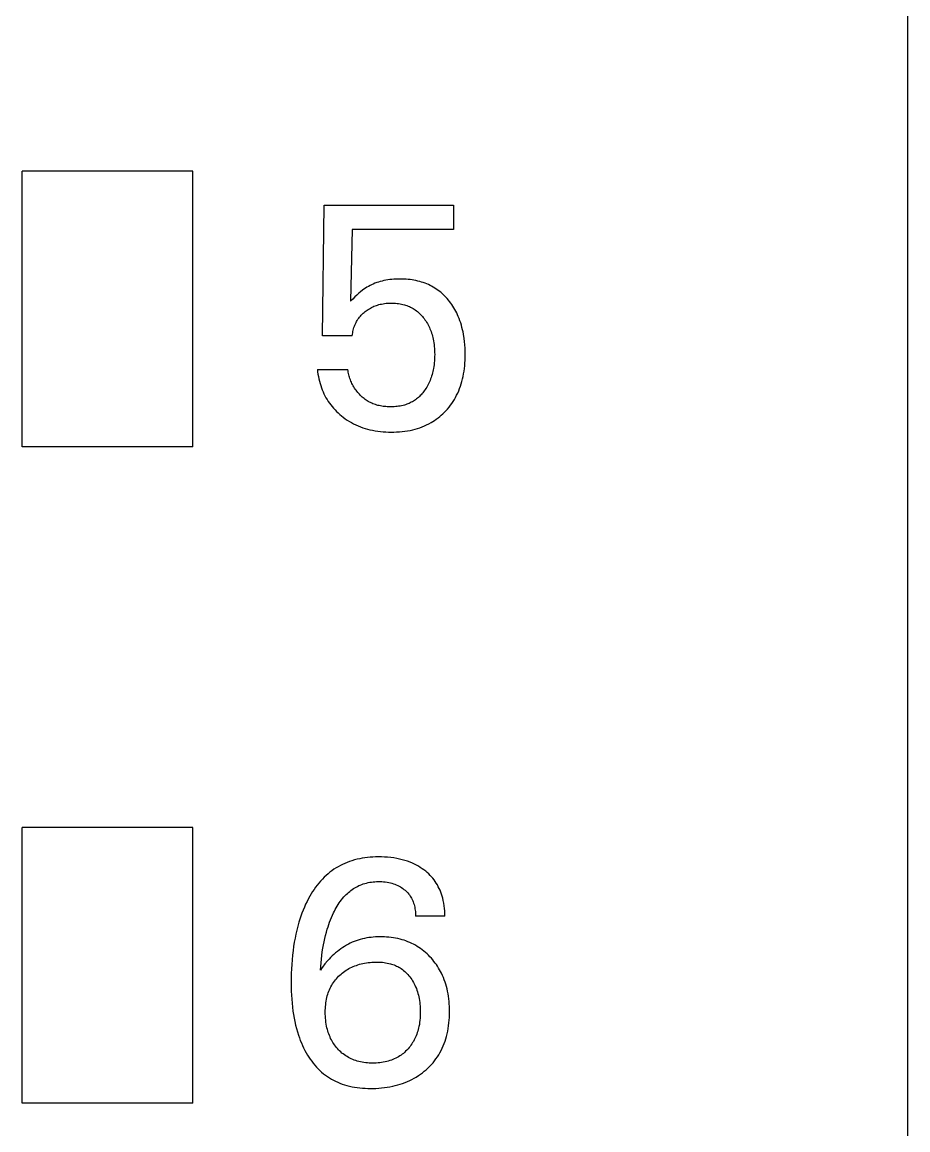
# Model space of a CAD drawing. Extents: x 10 to 656, y -396 to 292.
# Drawn here: x 287.484 to 288.851, y 103.137 to 104.846 of the extents above; entities that cross this region are included whole.
import ezdxf

# ---------------------------------------------------------------- set-up
doc = ezdxf.new("R2010")
doc.units = 0
doc.header["$LTSCALE"] = 5
doc.header["$MEASUREMENT"] = 0
doc.layers.get('0').update_dxf_attribs({"linetype": 'CONTINUOUS'})

msp = doc.modelspace()

# ---------------------------------------------------------------- linework, layer by layer
at = {"color": 7, "linetype": 'Continuous'}
for p, q in [((288.8508, 91.5889), (288.8508, 118.1086)), ((288.8508, 101.4882), (288.8508, 118.1086)), ((288.8508, 91.5889), (288.8508, 118.1086)), ((288.8508, 101.4882), (288.8508, 118.1086)), ((287.4843, 104.1908), (287.4843, 104.6159)), ((287.7475, 104.6159), (287.4843, 104.6159)), ((287.7475, 104.1908), (287.7475, 104.6159)), ((287.9476, 104.3621), (287.9505, 104.5634)), ((287.9505, 104.5634), (288.1498, 104.5634)), ((288.1498, 104.5634), (288.1498, 104.5258)), ((287.9937, 104.5258), (287.991, 104.4151)), ((288.1498, 104.5258), (287.9937, 104.5258)), ((288.0516, 104.4485), (288.0484, 104.4481)), ((288.0547, 104.4489), (288.0516, 104.4485)), ((288.0579, 104.4491), (288.0547, 104.4489)), ((288.061, 104.4493), (288.0579, 104.4491)), ((288.0642, 104.4494), (288.061, 104.4493)), ((288.0674, 104.4495), (288.0642, 104.4494)), ((288.0705, 104.4494), (288.0674, 104.4495)), ((288.0735, 104.4493), (288.0705, 104.4494)), ((288.0766, 104.4492), (288.0735, 104.4493)), ((288.0797, 104.4489), (288.0766, 104.4492)), ((288.0828, 104.4486), (288.0797, 104.4489)), ((288.0858, 104.4482), (288.0828, 104.4486)), ((288.0093, 104.4321), (288.0065, 104.4299)), ((288.0115, 104.4338), (288.0093, 104.4321)), ((288.0138, 104.4353), (288.0115, 104.4338)), ((288.0162, 104.4368), (288.0138, 104.4353)), ((288.0185, 104.4381), (288.0162, 104.4368)), ((288.021, 104.4394), (288.0185, 104.4381)), ((288.0234, 104.4406), (288.021, 104.4394)), ((288.026, 104.4418), (288.0234, 104.4406)), ((288.0286, 104.4429), (288.026, 104.4418)), ((288.0313, 104.4439), (288.0286, 104.4429)), ((288.0341, 104.4448), (288.0313, 104.4439)), ((288.0369, 104.4456), (288.0341, 104.4448)), ((288.0397, 104.4463), (288.0369, 104.4456)), ((288.0425, 104.447), (288.0397, 104.4463)), ((288.0453, 104.4475), (288.0425, 104.447)), ((288.0484, 104.4481), (288.0453, 104.4475)), ((288.0888, 104.4477), (288.0858, 104.4482)), ((288.0919, 104.4471), (288.0888, 104.4477)), ((288.0949, 104.4464), (288.0919, 104.4471)), ((288.0979, 104.4456), (288.0949, 104.4464)), ((288.1005, 104.4448), (288.0979, 104.4456)), ((288.1032, 104.444), (288.1005, 104.4448)), ((288.1059, 104.443), (288.1032, 104.444)), ((288.1085, 104.442), (288.1059, 104.443)), ((288.111, 104.4409), (288.1085, 104.442)), ((288.1136, 104.4397), (288.111, 104.4409)), ((288.1161, 104.4384), (288.1136, 104.4397)), ((288.1185, 104.437), (288.1161, 104.4384)), ((288.1209, 104.4356), (288.1185, 104.437)), ((288.1233, 104.4341), (288.1209, 104.4356)), ((288.1256, 104.4325), (288.1233, 104.4341)), ((288.1279, 104.4308), (288.1256, 104.4325)), ((287.9943, 104.4185), (287.991, 104.4151)), ((287.9976, 104.4218), (287.9943, 104.4185)), ((288.0006, 104.4247), (287.9976, 104.4218)), ((288.0037, 104.4275), (288.0006, 104.4247)), ((288.0065, 104.4299), (288.0037, 104.4275)), ((288.1301, 104.429), (288.1279, 104.4308)), ((288.1322, 104.4272), (288.1301, 104.429)), ((288.1343, 104.4253), (288.1322, 104.4272)), ((288.1363, 104.4233), (288.1343, 104.4253)), ((288.1382, 104.4213), (288.1363, 104.4233)), ((288.1401, 104.4192), (288.1382, 104.4213)), ((288.142, 104.417), (288.1401, 104.4192)), ((288.1437, 104.4148), (288.142, 104.417)), ((288.1455, 104.4124), (288.1437, 104.4148)), ((288.0104, 104.3966), (288.0119, 104.3979)), ((288.0119, 104.3979), (288.0135, 104.3992)), ((288.0135, 104.3992), (288.015, 104.4004)), ((288.015, 104.4004), (288.0166, 104.4016)), ((288.0166, 104.4016), (288.0183, 104.4027)), ((288.0183, 104.4027), (288.02, 104.4037)), ((288.02, 104.4037), (288.0217, 104.4047)), ((288.0217, 104.4047), (288.0234, 104.4057)), ((288.0234, 104.4057), (288.0252, 104.4065)), ((288.0252, 104.4065), (288.027, 104.4074)), ((288.027, 104.4074), (288.0289, 104.4081)), ((288.0289, 104.4081), (288.0308, 104.4088)), ((288.0308, 104.4088), (288.0327, 104.4094)), ((288.0327, 104.4094), (288.0347, 104.41)), ((288.0347, 104.41), (288.0366, 104.4105)), ((288.0366, 104.4105), (288.0386, 104.4109)), ((288.0386, 104.4109), (288.0411, 104.4114)), ((288.0411, 104.4114), (288.0436, 104.4118)), ((288.0436, 104.4118), (288.0461, 104.412)), ((288.0461, 104.412), (288.0486, 104.4122)), ((288.0486, 104.4122), (288.0512, 104.4124)), ((288.0512, 104.4124), (288.0537, 104.4124)), ((288.0537, 104.4124), (288.056, 104.4124)), ((288.056, 104.4124), (288.0583, 104.4123)), ((288.0583, 104.4123), (288.0605, 104.4121)), ((288.0605, 104.4121), (288.0628, 104.4119)), ((288.0628, 104.4119), (288.0651, 104.4116)), ((288.0651, 104.4116), (288.0673, 104.4113)), ((288.0673, 104.4113), (288.0696, 104.4108)), ((288.0696, 104.4108), (288.0718, 104.4103)), ((288.0718, 104.4103), (288.074, 104.4097)), ((288.074, 104.4097), (288.076, 104.4091)), ((288.076, 104.4091), (288.078, 104.4084)), ((288.078, 104.4084), (288.0799, 104.4077)), ((288.0799, 104.4077), (288.0818, 104.4069)), ((288.0818, 104.4069), (288.0837, 104.406)), ((288.0837, 104.406), (288.0856, 104.405)), ((288.0856, 104.405), (288.0874, 104.404)), ((288.0874, 104.404), (288.0892, 104.4029)), ((288.0892, 104.4029), (288.0909, 104.4018)), ((288.0909, 104.4018), (288.0926, 104.4005)), ((288.0926, 104.4005), (288.0943, 104.3992)), ((288.0943, 104.3992), (288.0959, 104.3978)), ((288.0959, 104.3978), (288.0974, 104.3964)), ((288.1472, 104.41), (288.1455, 104.4124)), ((288.1488, 104.4075), (288.1472, 104.41)), ((288.1504, 104.405), (288.1488, 104.4075)), ((288.1519, 104.4024), (288.1504, 104.405)), ((288.1533, 104.3998), (288.1519, 104.4024)), ((288.1547, 104.3971), (288.1533, 104.3998)), ((287.9977, 104.3785), (287.9985, 104.3804)), ((287.9985, 104.3804), (287.9994, 104.3822)), ((287.9994, 104.3822), (288.0003, 104.384)), ((288.0003, 104.384), (288.0013, 104.3857)), ((288.0013, 104.3857), (288.0024, 104.3874)), ((288.0024, 104.3874), (288.0036, 104.389)), ((288.0036, 104.389), (288.0048, 104.3906)), ((288.0048, 104.3906), (288.0061, 104.3922)), ((288.0061, 104.3922), (288.0075, 104.3937)), ((288.0075, 104.3937), (288.0089, 104.3952)), ((288.0089, 104.3952), (288.0104, 104.3966)), ((288.0974, 104.3964), (288.0989, 104.3949)), ((288.0989, 104.3949), (288.1004, 104.3934)), ((288.1004, 104.3934), (288.1018, 104.3918)), ((288.1018, 104.3918), (288.1031, 104.3902)), ((288.1031, 104.3902), (288.1044, 104.3885)), ((288.1044, 104.3885), (288.1058, 104.3867)), ((288.1058, 104.3867), (288.1071, 104.3848)), ((288.1071, 104.3848), (288.1083, 104.3829)), ((288.1083, 104.3829), (288.1095, 104.3809)), ((288.1095, 104.3809), (288.1106, 104.3789)), ((288.1559, 104.3944), (288.1547, 104.3971)), ((288.1571, 104.3917), (288.1559, 104.3944)), ((288.1585, 104.3884), (288.1571, 104.3917)), ((288.1597, 104.385), (288.1585, 104.3884)), ((288.1609, 104.3817), (288.1597, 104.385)), ((288.1619, 104.3782), (288.1609, 104.3817)), ((287.9937, 104.3621), (287.9939, 104.3643)), ((287.9939, 104.3643), (287.9943, 104.3664)), ((287.9943, 104.3664), (287.9946, 104.3685)), ((287.9946, 104.3685), (287.9951, 104.3705)), ((287.9951, 104.3705), (287.9957, 104.3726)), ((287.9957, 104.3726), (287.9963, 104.3747)), ((287.9963, 104.3747), (287.997, 104.3767)), ((287.997, 104.3767), (287.9977, 104.3785)), ((288.1106, 104.3789), (288.1116, 104.3769)), ((288.1116, 104.3769), (288.1126, 104.3749)), ((288.1126, 104.3749), (288.1135, 104.3728)), ((288.1135, 104.3728), (288.1144, 104.3706)), ((288.1144, 104.3706), (288.1153, 104.3683)), ((288.1153, 104.3683), (288.116, 104.366)), ((288.116, 104.366), (288.1168, 104.3637)), ((288.1168, 104.3637), (288.1174, 104.3614)), ((288.1629, 104.3748), (288.1619, 104.3782)), ((288.1637, 104.3713), (288.1629, 104.3748)), ((288.1645, 104.3678), (288.1637, 104.3713)), ((288.1652, 104.3643), (288.1645, 104.3678)), ((288.1662, 104.358), (288.1652, 104.3643)), ((287.9937, 104.3621), (287.9476, 104.3621)), ((288.1174, 104.3614), (288.118, 104.3591)), ((288.118, 104.3591), (288.1185, 104.3567)), ((288.1185, 104.3567), (288.119, 104.3543)), ((288.119, 104.3543), (288.1195, 104.3513)), ((288.1195, 104.3513), (288.1199, 104.3483)), ((288.1199, 104.3483), (288.1202, 104.3453)), ((288.1668, 104.353), (288.1662, 104.358)), ((288.1673, 104.3479), (288.1668, 104.353)), ((288.1676, 104.3428), (288.1673, 104.3479)), ((288.1202, 104.3453), (288.1205, 104.3423)), ((288.1205, 104.3423), (288.1206, 104.3392)), ((288.1206, 104.3392), (288.1207, 104.3362)), ((288.1207, 104.3299), (288.1206, 104.3267)), ((288.1207, 104.3362), (288.1208, 104.3331)), ((288.1208, 104.3331), (288.1207, 104.3299)), ((288.1678, 104.3377), (288.1676, 104.3428)), ((288.1679, 104.3326), (288.1678, 104.3377)), ((288.1678, 104.3284), (288.1679, 104.3326)), ((288.1195, 104.3145), (288.119, 104.3117)), ((288.1199, 104.3174), (288.1195, 104.3145)), ((288.1202, 104.3202), (288.1199, 104.3174)), ((288.1204, 104.3234), (288.1202, 104.3202)), ((288.1206, 104.3267), (288.1204, 104.3234)), ((288.1666, 104.3115), (288.1671, 104.3157)), ((288.1671, 104.3157), (288.1674, 104.3199)), ((288.1674, 104.3199), (288.1677, 104.3242)), ((288.1677, 104.3242), (288.1678, 104.3284)), ((287.9398, 104.3097), (287.9402, 104.3062)), ((287.9398, 104.3097), (287.9869, 104.3097)), ((287.9402, 104.3062), (287.9407, 104.3026)), ((287.9407, 104.3026), (287.9413, 104.2991)), ((287.9413, 104.2991), (287.9421, 104.2956)), ((287.9421, 104.2956), (287.9429, 104.2921)), ((287.9871, 104.3077), (287.9869, 104.3097)), ((287.9875, 104.3058), (287.9871, 104.3077)), ((287.9878, 104.3038), (287.9875, 104.3058)), ((287.9883, 104.3018), (287.9878, 104.3038)), ((287.9888, 104.2999), (287.9883, 104.3018)), ((287.9894, 104.2979), (287.9888, 104.2999)), ((287.99, 104.296), (287.9894, 104.2979)), ((287.9907, 104.2941), (287.99, 104.296)), ((288.1145, 104.2953), (288.1136, 104.293)), ((288.1154, 104.2976), (288.1145, 104.2953)), ((288.1161, 104.2999), (288.1154, 104.2976)), ((288.1168, 104.3022), (288.1161, 104.2999)), ((288.1174, 104.3046), (288.1168, 104.3022)), ((288.118, 104.3069), (288.1174, 104.3046)), ((288.1185, 104.3093), (288.118, 104.3069)), ((288.119, 104.3117), (288.1185, 104.3093)), ((288.1628, 104.2916), (288.1637, 104.2953)), ((288.1637, 104.2953), (288.1646, 104.299)), ((288.1646, 104.299), (288.1654, 104.3031)), ((288.1654, 104.3031), (288.1661, 104.3073)), ((288.1661, 104.3073), (288.1666, 104.3115)), ((287.9429, 104.2921), (287.9439, 104.2886)), ((287.9439, 104.2886), (287.9449, 104.2851)), ((287.9449, 104.2851), (287.9461, 104.2817)), ((287.9461, 104.2817), (287.9473, 104.2786)), ((287.9473, 104.2786), (287.9486, 104.2755)), ((287.9915, 104.2922), (287.9907, 104.2941)), ((287.9923, 104.2903), (287.9915, 104.2922)), ((287.9932, 104.2884), (287.9923, 104.2903)), ((287.9941, 104.2866), (287.9932, 104.2884)), ((287.9951, 104.2848), (287.9941, 104.2866)), ((287.9961, 104.283), (287.9951, 104.2848)), ((287.9972, 104.2813), (287.9961, 104.283)), ((287.9983, 104.2795), (287.9972, 104.2813)), ((287.9995, 104.2779), (287.9983, 104.2795)), ((288.0007, 104.2763), (287.9995, 104.2779)), ((288.106, 104.2789), (288.1047, 104.277)), ((288.1073, 104.2808), (288.106, 104.2789)), ((288.1085, 104.2828), (288.1073, 104.2808)), ((288.1096, 104.2848), (288.1085, 104.2828)), ((288.1107, 104.2868), (288.1096, 104.2848)), ((288.1118, 104.2888), (288.1107, 104.2868)), ((288.1127, 104.2909), (288.1118, 104.2888)), ((288.1136, 104.293), (288.1127, 104.2909)), ((288.1578, 104.2771), (288.1592, 104.2807)), ((288.1592, 104.2807), (288.1605, 104.2843)), ((288.1605, 104.2843), (288.1617, 104.2879)), ((288.1617, 104.2879), (288.1628, 104.2916)), ((287.9486, 104.2755), (287.95, 104.2724)), ((287.95, 104.2724), (287.9515, 104.2694)), ((287.9515, 104.2694), (287.9531, 104.2665)), ((287.9531, 104.2665), (287.9548, 104.2636)), ((287.9548, 104.2636), (287.9566, 104.2608)), ((287.9566, 104.2608), (287.9585, 104.258)), ((288.002, 104.2747), (288.0007, 104.2763)), ((288.0032, 104.2732), (288.002, 104.2747)), ((288.0046, 104.2717), (288.0032, 104.2732)), ((288.0059, 104.2703), (288.0046, 104.2717)), ((288.0074, 104.2689), (288.0059, 104.2703)), ((288.0088, 104.2675), (288.0074, 104.2689)), ((288.0103, 104.2662), (288.0088, 104.2675)), ((288.0118, 104.265), (288.0103, 104.2662)), ((288.0134, 104.2638), (288.0118, 104.265)), ((288.015, 104.2627), (288.0134, 104.2638)), ((288.0167, 104.2616), (288.015, 104.2627)), ((288.0183, 104.2606), (288.0167, 104.2616)), ((288.02, 104.2596), (288.0183, 104.2606)), ((288.088, 104.2612), (288.0863, 104.2603)), ((288.0895, 104.2623), (288.088, 104.2612)), ((288.0911, 104.2633), (288.0895, 104.2623)), ((288.0927, 104.2645), (288.0911, 104.2633)), ((288.0942, 104.2657), (288.0927, 104.2645)), ((288.0956, 104.267), (288.0942, 104.2657)), ((288.0971, 104.2683), (288.0956, 104.267)), ((288.0984, 104.2696), (288.0971, 104.2683)), ((288.0998, 104.271), (288.0984, 104.2696)), ((288.1011, 104.2725), (288.0998, 104.271)), ((288.1023, 104.274), (288.1011, 104.2725)), ((288.1035, 104.2755), (288.1023, 104.274)), ((288.1047, 104.277), (288.1035, 104.2755)), ((288.1472, 104.2577), (288.1492, 104.2607)), ((288.1492, 104.2607), (288.1511, 104.2638)), ((288.1511, 104.2638), (288.1529, 104.267)), ((288.1529, 104.267), (288.1546, 104.2702)), ((288.1546, 104.2702), (288.1563, 104.2736)), ((288.1563, 104.2736), (288.1578, 104.2771)), ((287.9585, 104.258), (287.9604, 104.2553)), ((287.9604, 104.2553), (287.9625, 104.2527)), ((287.9625, 104.2527), (287.9647, 104.2501)), ((287.9647, 104.2501), (287.967, 104.2476)), ((287.967, 104.2476), (287.9694, 104.2452)), ((287.9694, 104.2452), (287.9718, 104.2429)), ((288.0218, 104.2588), (288.02, 104.2596)), ((288.0236, 104.2579), (288.0218, 104.2588)), ((288.0255, 104.2571), (288.0236, 104.2579)), ((288.0274, 104.2564), (288.0255, 104.2571)), ((288.0293, 104.2558), (288.0274, 104.2564)), ((288.0313, 104.2552), (288.0293, 104.2558)), ((288.0333, 104.2546), (288.0313, 104.2552)), ((288.0353, 104.2542), (288.0333, 104.2546)), ((288.0373, 104.2538), (288.0353, 104.2542)), ((288.0393, 104.2534), (288.0373, 104.2538)), ((288.0414, 104.2531), (288.0393, 104.2534)), ((288.0434, 104.2529), (288.0414, 104.2531)), ((288.0455, 104.2527), (288.0434, 104.2529)), ((288.0475, 104.2525), (288.0455, 104.2527)), ((288.0496, 104.2524), (288.0475, 104.2525)), ((288.0516, 104.2524), (288.0496, 104.2524)), ((288.0537, 104.2524), (288.0516, 104.2524)), ((288.056, 104.2524), (288.0537, 104.2524)), ((288.0583, 104.2525), (288.056, 104.2524)), ((288.0606, 104.2527), (288.0583, 104.2525)), ((288.0629, 104.2529), (288.0606, 104.2527)), ((288.0652, 104.2532), (288.0629, 104.2529)), ((288.0674, 104.2536), (288.0652, 104.2532)), ((288.0697, 104.254), (288.0674, 104.2536)), ((288.0719, 104.2545), (288.0697, 104.254)), ((288.0741, 104.2551), (288.0719, 104.2545)), ((288.0759, 104.2557), (288.0741, 104.2551)), ((288.0777, 104.2563), (288.0759, 104.2557)), ((288.0795, 104.257), (288.0777, 104.2563)), ((288.0812, 104.2577), (288.0795, 104.257)), ((288.083, 104.2585), (288.0812, 104.2577)), ((288.0847, 104.2594), (288.083, 104.2585)), ((288.0863, 104.2603), (288.0847, 104.2594)), ((288.1335, 104.2416), (288.1358, 104.2439)), ((288.1358, 104.2439), (288.1381, 104.2463)), ((288.1381, 104.2463), (288.1405, 104.249)), ((288.1405, 104.249), (288.1429, 104.2518)), ((288.1429, 104.2518), (288.1451, 104.2547)), ((288.1451, 104.2547), (288.1472, 104.2577)), ((287.9718, 104.2429), (287.9743, 104.2407)), ((287.9743, 104.2407), (287.9769, 104.2385)), ((287.9769, 104.2385), (287.9798, 104.2362)), ((287.9798, 104.2362), (287.9829, 104.2339)), ((287.9829, 104.2339), (287.986, 104.2318)), ((287.986, 104.2318), (287.9892, 104.2298)), ((287.9892, 104.2298), (287.9924, 104.228)), ((287.9924, 104.228), (287.9957, 104.2262)), ((288.1117, 104.2262), (288.1151, 104.228)), ((288.1151, 104.228), (288.1179, 104.2297)), ((288.1179, 104.2297), (288.1206, 104.2314)), ((288.1206, 104.2314), (288.1233, 104.2333)), ((288.1233, 104.2333), (288.126, 104.2353)), ((288.126, 104.2353), (288.1285, 104.2373)), ((288.1285, 104.2373), (288.131, 104.2394)), ((288.131, 104.2394), (288.1335, 104.2416)), ((287.9957, 104.2262), (287.9991, 104.2245)), ((287.9991, 104.2245), (288.0026, 104.223)), ((288.0026, 104.223), (288.0062, 104.2215)), ((288.0062, 104.2215), (288.0098, 104.2202)), ((288.0098, 104.2202), (288.0135, 104.219)), ((288.0135, 104.219), (288.0172, 104.2179)), ((288.0172, 104.2179), (288.0209, 104.217)), ((288.0209, 104.217), (288.0247, 104.2162)), ((288.0247, 104.2162), (288.0288, 104.2154)), ((288.0288, 104.2154), (288.0329, 104.2148)), ((288.0329, 104.2148), (288.037, 104.2142)), ((288.037, 104.2142), (288.0412, 104.2139)), ((288.0412, 104.2139), (288.0454, 104.2136)), ((288.0454, 104.2136), (288.0495, 104.2134)), ((288.0495, 104.2134), (288.0537, 104.2134)), ((288.0537, 104.2134), (288.0579, 104.2134)), ((288.0579, 104.2134), (288.0621, 104.2136)), ((288.0621, 104.2136), (288.0663, 104.2138)), ((288.0663, 104.2138), (288.0704, 104.2142)), ((288.0704, 104.2142), (288.0746, 104.2147)), ((288.0746, 104.2147), (288.0787, 104.2154)), ((288.0787, 104.2154), (288.0828, 104.2161)), ((288.0828, 104.2161), (288.0869, 104.217)), ((288.0869, 104.217), (288.0906, 104.218)), ((288.0906, 104.218), (288.0942, 104.219)), ((288.0942, 104.219), (288.0978, 104.2202)), ((288.0978, 104.2202), (288.1014, 104.2215)), ((288.1014, 104.2215), (288.1049, 104.2229)), ((288.1049, 104.2229), (288.1084, 104.2245)), ((288.1084, 104.2245), (288.1117, 104.2262)), ((287.7475, 104.1908), (287.4843, 104.1908)), ((287.4843, 103.1786), (287.4843, 103.6037)), ((287.7475, 103.6037), (287.4843, 103.6037)), ((287.7475, 103.1786), (287.7475, 103.6037)), ((287.9719, 103.5431), (287.9686, 103.5412)), ((287.9753, 103.545), (287.9719, 103.5431)), ((287.9787, 103.5467), (287.9753, 103.545)), ((287.9822, 103.5483), (287.9787, 103.5467)), ((287.9857, 103.5498), (287.9822, 103.5483)), ((287.9892, 103.5511), (287.9857, 103.5498)), ((287.9931, 103.5524), (287.9892, 103.5511)), ((287.9971, 103.5536), (287.9931, 103.5524)), ((288.0011, 103.5546), (287.9971, 103.5536)), ((288.0051, 103.5555), (288.0011, 103.5546)), ((288.0091, 103.5562), (288.0051, 103.5555)), ((288.0132, 103.5568), (288.0091, 103.5562)), ((288.0173, 103.5573), (288.0132, 103.5568)), ((288.0214, 103.5577), (288.0173, 103.5573)), ((288.0255, 103.558), (288.0214, 103.5577)), ((288.0296, 103.5582), (288.0255, 103.558)), ((288.0337, 103.5582), (288.0296, 103.5582)), ((288.0385, 103.5582), (288.0337, 103.5582)), ((288.0433, 103.558), (288.0385, 103.5582)), ((288.0481, 103.5577), (288.0433, 103.558)), ((288.0529, 103.5572), (288.0481, 103.5577)), ((288.0576, 103.5566), (288.0529, 103.5572)), ((288.0623, 103.5558), (288.0576, 103.5566)), ((288.0665, 103.5549), (288.0623, 103.5558)), ((288.0706, 103.5539), (288.0665, 103.5549)), ((288.0747, 103.5528), (288.0706, 103.5539)), ((288.0788, 103.5515), (288.0747, 103.5528)), ((288.0828, 103.55), (288.0788, 103.5515)), ((288.0867, 103.5484), (288.0828, 103.55)), ((288.0898, 103.5469), (288.0867, 103.5484)), ((288.0928, 103.5454), (288.0898, 103.5469)), ((288.0958, 103.5438), (288.0928, 103.5454)), ((288.0986, 103.542), (288.0958, 103.5438)), ((287.9504, 103.5269), (287.9475, 103.524)), ((287.9534, 103.5297), (287.9504, 103.5269)), ((287.9563, 103.5322), (287.9534, 103.5297)), ((287.9592, 103.5346), (287.9563, 103.5322)), ((287.9623, 103.5369), (287.9592, 103.5346)), ((287.9654, 103.5391), (287.9623, 103.5369)), ((287.9686, 103.5412), (287.9654, 103.5391)), ((288.1015, 103.5401), (288.0986, 103.542)), ((288.1042, 103.5381), (288.1015, 103.5401)), ((288.1069, 103.536), (288.1042, 103.5381)), ((288.1092, 103.534), (288.1069, 103.536)), ((288.1115, 103.532), (288.1092, 103.534)), ((288.1137, 103.5298), (288.1115, 103.532)), ((288.1158, 103.5275), (288.1137, 103.5298)), ((288.1178, 103.5252), (288.1158, 103.5275)), ((287.937, 103.5115), (287.9347, 103.5081)), ((287.9395, 103.5147), (287.937, 103.5115)), ((287.9421, 103.5179), (287.9395, 103.5147)), ((287.9447, 103.521), (287.9421, 103.5179)), ((287.9475, 103.524), (287.9447, 103.521)), ((287.9935, 103.508), (287.9954, 103.5093)), ((287.9954, 103.5093), (287.9974, 103.5105)), ((287.9974, 103.5105), (287.9994, 103.5117)), ((287.9994, 103.5117), (288.0015, 103.5128)), ((288.0015, 103.5128), (288.0036, 103.5139)), ((288.0036, 103.5139), (288.0058, 103.5148)), ((288.0058, 103.5148), (288.0082, 103.5158)), ((288.0082, 103.5158), (288.0106, 103.5166)), ((288.0106, 103.5166), (288.0131, 103.5174)), ((288.0131, 103.5174), (288.0156, 103.518)), ((288.0156, 103.518), (288.0182, 103.5186)), ((288.0182, 103.5186), (288.0207, 103.5191)), ((288.0207, 103.5191), (288.0233, 103.5195)), ((288.0233, 103.5195), (288.0259, 103.5198)), ((288.0259, 103.5198), (288.0285, 103.52)), ((288.0285, 103.52), (288.0311, 103.5201)), ((288.0311, 103.5201), (288.0337, 103.5202)), ((288.0337, 103.5202), (288.0365, 103.5202)), ((288.0365, 103.5202), (288.0392, 103.5201)), ((288.0392, 103.5201), (288.0419, 103.5199)), ((288.0419, 103.5199), (288.0446, 103.5196)), ((288.0446, 103.5196), (288.0473, 103.5192)), ((288.0473, 103.5192), (288.05, 103.5187)), ((288.05, 103.5187), (288.0524, 103.5182)), ((288.0524, 103.5182), (288.0547, 103.5176)), ((288.0547, 103.5176), (288.0571, 103.5169)), ((288.0571, 103.5169), (288.0594, 103.5161)), ((288.0594, 103.5161), (288.0616, 103.5152)), ((288.0616, 103.5152), (288.0638, 103.5142)), ((288.0638, 103.5142), (288.0659, 103.5132)), ((288.0659, 103.5132), (288.0678, 103.5121)), ((288.0678, 103.5121), (288.0698, 103.5109)), ((288.0698, 103.5109), (288.0716, 103.5096)), ((288.0716, 103.5096), (288.0734, 103.5082)), ((288.1198, 103.5228), (288.1178, 103.5252)), ((288.1216, 103.5203), (288.1198, 103.5228)), ((288.1233, 103.5178), (288.1216, 103.5203)), ((288.1249, 103.5151), (288.1233, 103.5178)), ((288.1264, 103.5123), (288.1249, 103.5151)), ((288.1278, 103.5095), (288.1264, 103.5123)), ((288.1291, 103.5067), (288.1278, 103.5095)), ((287.9261, 103.4941), (287.9239, 103.4897)), ((287.9281, 103.4977), (287.9261, 103.4941)), ((287.9302, 103.5012), (287.9281, 103.4977)), ((287.9324, 103.5047), (287.9302, 103.5012)), ((287.9347, 103.5081), (287.9324, 103.5047)), ((287.9752, 103.4897), (287.977, 103.492)), ((287.977, 103.492), (287.9788, 103.4943)), ((287.9788, 103.4943), (287.9807, 103.4966)), ((287.9807, 103.4966), (287.9828, 103.4987)), ((287.9828, 103.4987), (287.9844, 103.5004)), ((287.9844, 103.5004), (287.9861, 103.502)), ((287.9861, 103.502), (287.9879, 103.5036)), ((287.9879, 103.5036), (287.9897, 103.5051)), ((287.9897, 103.5051), (287.9916, 103.5066)), ((287.9916, 103.5066), (287.9935, 103.508)), ((288.0734, 103.5082), (288.0752, 103.5068)), ((288.0752, 103.5068), (288.0766, 103.5054)), ((288.0766, 103.5054), (288.0781, 103.504)), ((288.0781, 103.504), (288.0794, 103.5026)), ((288.0794, 103.5026), (288.0807, 103.501)), ((288.0807, 103.501), (288.0819, 103.4995)), ((288.0819, 103.4995), (288.0831, 103.4979)), ((288.0831, 103.4979), (288.0841, 103.4962)), ((288.0841, 103.4962), (288.0851, 103.4944)), ((288.0851, 103.4944), (288.0861, 103.4926)), ((288.0861, 103.4926), (288.0869, 103.4907)), ((288.1302, 103.5037), (288.1291, 103.5067)), ((288.1313, 103.5008), (288.1302, 103.5037)), ((288.1323, 103.4978), (288.1313, 103.5008)), ((288.1331, 103.4947), (288.1323, 103.4978)), ((288.134, 103.4908), (288.1331, 103.4947)), ((287.9177, 103.4761), (287.916, 103.4715)), ((287.9197, 103.4807), (287.9177, 103.4761)), ((287.9217, 103.4852), (287.9197, 103.4807)), ((287.9239, 103.4897), (287.9217, 103.4852)), ((287.966, 103.4745), (287.9674, 103.4772)), ((287.9674, 103.4772), (287.9688, 103.4797)), ((287.9688, 103.4797), (287.9703, 103.4823)), ((287.9703, 103.4823), (287.9719, 103.4848)), ((287.9719, 103.4848), (287.9735, 103.4873)), ((287.9735, 103.4873), (287.9752, 103.4897)), ((288.0869, 103.4907), (288.0877, 103.4888)), ((288.0877, 103.4888), (288.0883, 103.4869)), ((288.0883, 103.4869), (288.089, 103.4849)), ((288.089, 103.4849), (288.0895, 103.4829)), ((288.0895, 103.4829), (288.09, 103.4807)), ((288.09, 103.4807), (288.0904, 103.4784)), ((288.0904, 103.4784), (288.0907, 103.4761)), ((288.0907, 103.4761), (288.091, 103.4738)), ((288.1348, 103.4869), (288.134, 103.4908)), ((288.1354, 103.4829), (288.1348, 103.4869)), ((288.1359, 103.4789), (288.1354, 103.4829)), ((288.1362, 103.4749), (288.1359, 103.4789)), ((288.1364, 103.471), (288.1362, 103.4749)), ((287.9127, 103.4621), (287.9112, 103.4574)), ((287.9143, 103.4668), (287.9127, 103.4621)), ((287.916, 103.4715), (287.9143, 103.4668)), ((287.9574, 103.4542), (287.9587, 103.4578)), ((287.9587, 103.4578), (287.9601, 103.4614)), ((287.9601, 103.4614), (287.9615, 103.4649)), ((287.9615, 103.4649), (287.9631, 103.4684)), ((287.9631, 103.4684), (287.9647, 103.4719)), ((287.9647, 103.4719), (287.966, 103.4745)), ((288.091, 103.4738), (288.0912, 103.4716)), ((288.0912, 103.4716), (288.0913, 103.4693)), ((288.0913, 103.4693), (288.0913, 103.467)), ((288.1364, 103.467), (288.0913, 103.467)), ((288.1364, 103.467), (288.1364, 103.471)), ((287.908, 103.4452), (287.9065, 103.439)), ((287.9095, 103.4513), (287.908, 103.4452)), ((287.9112, 103.4574), (287.9095, 103.4513)), ((287.9524, 103.4372), (287.9537, 103.4421)), ((287.9537, 103.4421), (287.9551, 103.4469)), ((287.9551, 103.4469), (287.9562, 103.4506)), ((287.9562, 103.4506), (287.9574, 103.4542)), ((287.9042, 103.4265), (287.9032, 103.4203)), ((287.9053, 103.4328), (287.9042, 103.4265)), ((287.9065, 103.439), (287.9053, 103.4328)), ((287.9492, 103.4224), (287.9502, 103.4274)), ((287.9502, 103.4274), (287.9512, 103.4323)), ((287.9512, 103.4323), (287.9524, 103.4372)), ((287.9877, 103.4236), (287.9848, 103.422)), ((287.9906, 103.4251), (287.9877, 103.4236)), ((287.9936, 103.4265), (287.9906, 103.4251)), ((287.9967, 103.4277), (287.9936, 103.4265)), ((287.9998, 103.4289), (287.9967, 103.4277)), ((288.0029, 103.43), (287.9998, 103.4289)), ((288.006, 103.4309), (288.0029, 103.43)), ((288.0093, 103.4318), (288.006, 103.4309)), ((288.0126, 103.4326), (288.0093, 103.4318)), ((288.0159, 103.4332), (288.0126, 103.4326)), ((288.0193, 103.4338), (288.0159, 103.4332)), ((288.0226, 103.4342), (288.0193, 103.4338)), ((288.026, 103.4346), (288.0226, 103.4342)), ((288.0294, 103.4348), (288.026, 103.4346)), ((288.0328, 103.435), (288.0294, 103.4348)), ((288.0361, 103.4351), (288.0328, 103.435)), ((288.0397, 103.4351), (288.0361, 103.4351)), ((288.0431, 103.4349), (288.0397, 103.4351)), ((288.0466, 103.4347), (288.0431, 103.4349)), ((288.0501, 103.4344), (288.0466, 103.4347)), ((288.0536, 103.434), (288.0501, 103.4344)), ((288.0571, 103.4335), (288.0536, 103.434)), ((288.0605, 103.4329), (288.0571, 103.4335)), ((288.0639, 103.4322), (288.0605, 103.4329)), ((288.0673, 103.4314), (288.0639, 103.4322)), ((288.0704, 103.4305), (288.0673, 103.4314)), ((288.0735, 103.4296), (288.0704, 103.4305)), ((288.0765, 103.4286), (288.0735, 103.4296)), ((288.0795, 103.4274), (288.0765, 103.4286)), ((288.0825, 103.4262), (288.0795, 103.4274)), ((288.0854, 103.4249), (288.0825, 103.4262)), ((288.0882, 103.4235), (288.0854, 103.4249)), ((288.0911, 103.4219), (288.0882, 103.4235)), ((287.9015, 103.4069), (287.9008, 103.3997)), ((287.9023, 103.414), (287.9015, 103.4069)), ((287.9032, 103.4203), (287.9023, 103.414)), ((287.9467, 103.4062), (287.9474, 103.4119)), ((287.9474, 103.4119), (287.9483, 103.4175)), ((287.9483, 103.4175), (287.9492, 103.4224)), ((287.9653, 103.4079), (287.9627, 103.4055)), ((287.9679, 103.4102), (287.9653, 103.4079)), ((287.9706, 103.4124), (287.9679, 103.4102)), ((287.9734, 103.4146), (287.9706, 103.4124)), ((287.9762, 103.4166), (287.9734, 103.4146)), ((287.9791, 103.4186), (287.9762, 103.4166)), ((287.9819, 103.4203), (287.9791, 103.4186)), ((287.9848, 103.422), (287.9819, 103.4203)), ((288.0938, 103.4203), (288.0911, 103.4219)), ((288.0965, 103.4186), (288.0938, 103.4203)), ((288.0991, 103.4168), (288.0965, 103.4186)), ((288.1017, 103.4149), (288.0991, 103.4168)), ((288.1042, 103.413), (288.1017, 103.4149)), ((288.1066, 103.4109), (288.1042, 103.413)), ((288.109, 103.4088), (288.1066, 103.4109)), ((288.1113, 103.4065), (288.109, 103.4088)), ((288.1135, 103.4043), (288.1113, 103.4065)), ((287.9002, 103.3925), (287.8998, 103.3854)), ((287.9008, 103.3997), (287.9002, 103.3925)), ((287.9444, 103.3836), (287.9449, 103.3893)), ((287.9449, 103.3893), (287.9454, 103.3949)), ((287.9454, 103.3949), (287.946, 103.4006)), ((287.946, 103.4006), (287.9467, 103.4062)), ((287.9513, 103.3931), (287.9476, 103.3883)), ((287.9554, 103.398), (287.9513, 103.3931)), ((287.9578, 103.4006), (287.9554, 103.398)), ((287.9602, 103.4031), (287.9578, 103.4006)), ((287.9627, 103.4055), (287.9602, 103.4031)), ((287.9952, 103.3892), (287.9976, 103.3902)), ((287.9976, 103.3902), (288, 103.391)), ((288, 103.391), (288.0024, 103.3918)), ((288.0024, 103.3918), (288.0049, 103.3926)), ((288.0049, 103.3926), (288.0074, 103.3932)), ((288.0074, 103.3932), (288.0099, 103.3938)), ((288.0099, 103.3938), (288.0127, 103.3944)), ((288.0127, 103.3944), (288.0155, 103.3948)), ((288.0155, 103.3948), (288.0183, 103.3952)), ((288.0183, 103.3952), (288.0211, 103.3956)), ((288.0211, 103.3956), (288.024, 103.3958)), ((288.024, 103.3958), (288.0268, 103.396)), ((288.0268, 103.396), (288.0296, 103.396)), ((288.0296, 103.396), (288.0325, 103.396)), ((288.0325, 103.396), (288.035, 103.396)), ((288.035, 103.396), (288.0375, 103.3959)), ((288.0375, 103.3959), (288.0401, 103.3957)), ((288.0401, 103.3957), (288.0426, 103.3954)), ((288.0426, 103.3954), (288.0451, 103.3951)), ((288.0451, 103.3951), (288.0476, 103.3946)), ((288.0476, 103.3946), (288.05, 103.3941)), ((288.05, 103.3941), (288.0525, 103.3935)), ((288.0525, 103.3935), (288.0544, 103.3929)), ((288.0544, 103.3929), (288.0564, 103.3923)), ((288.0564, 103.3923), (288.0583, 103.3916)), ((288.0583, 103.3916), (288.0602, 103.3908)), ((288.0602, 103.3908), (288.062, 103.3899)), ((288.062, 103.3899), (288.0639, 103.389)), ((288.1157, 103.4019), (288.1135, 103.4043)), ((288.1177, 103.3995), (288.1157, 103.4019)), ((288.1197, 103.3971), (288.1177, 103.3995)), ((288.1215, 103.3946), (288.1197, 103.3971)), ((288.1234, 103.3921), (288.1215, 103.3946)), ((288.1251, 103.3895), (288.1234, 103.3921)), ((288.1267, 103.3869), (288.1251, 103.3895)), ((287.8995, 103.3782), (287.8994, 103.371)), ((287.8998, 103.3854), (287.8995, 103.3782)), ((287.946, 103.386), (287.9444, 103.3836)), ((287.9476, 103.3883), (287.946, 103.386)), ((287.9692, 103.3704), (287.9709, 103.3723)), ((287.9709, 103.3723), (287.9726, 103.3741)), ((287.9726, 103.3741), (287.9744, 103.3758)), ((287.9744, 103.3758), (287.9763, 103.3774)), ((287.9763, 103.3774), (287.9782, 103.379)), ((287.9782, 103.379), (287.9801, 103.3805)), ((287.9801, 103.3805), (287.9821, 103.382)), ((287.9821, 103.382), (287.9841, 103.3834)), ((287.9841, 103.3834), (287.9862, 103.3847)), ((287.9862, 103.3847), (287.9884, 103.3859)), ((287.9884, 103.3859), (287.9905, 103.387)), ((287.9905, 103.387), (287.9928, 103.3882)), ((287.9928, 103.3882), (287.9952, 103.3892)), ((288.0639, 103.389), (288.0657, 103.388)), ((288.0657, 103.388), (288.0674, 103.387)), ((288.0674, 103.387), (288.0691, 103.3859)), ((288.0691, 103.3859), (288.071, 103.3845)), ((288.071, 103.3845), (288.0728, 103.3831)), ((288.0728, 103.3831), (288.0746, 103.3816)), ((288.0746, 103.3816), (288.0763, 103.38)), ((288.0763, 103.38), (288.0779, 103.3784)), ((288.0779, 103.3784), (288.0795, 103.3767)), ((288.0795, 103.3767), (288.081, 103.3749)), ((288.081, 103.3749), (288.0825, 103.3731)), ((288.0825, 103.3731), (288.084, 103.3711)), ((288.1283, 103.3842), (288.1267, 103.3869)), ((288.1298, 103.3815), (288.1283, 103.3842)), ((288.1312, 103.3788), (288.1298, 103.3815)), ((288.1328, 103.3755), (288.1312, 103.3788)), ((288.1342, 103.3721), (288.1328, 103.3755)), ((288.1356, 103.3687), (288.1342, 103.3721)), ((287.8994, 103.371), (287.8993, 103.3638)), ((287.8993, 103.3638), (287.8994, 103.3576)), ((287.8994, 103.3576), (287.8995, 103.3514)), ((287.9585, 103.3534), (287.9596, 103.3558)), ((287.9596, 103.3558), (287.9607, 103.358)), ((287.9607, 103.358), (287.962, 103.3603)), ((287.962, 103.3603), (287.9633, 103.3624)), ((287.9633, 103.3624), (287.9646, 103.3645)), ((287.9646, 103.3645), (287.9661, 103.3665)), ((287.9661, 103.3665), (287.9676, 103.3685)), ((287.9676, 103.3685), (287.9692, 103.3704)), ((288.084, 103.3711), (288.0854, 103.369)), ((288.0854, 103.369), (288.0868, 103.3669)), ((288.0868, 103.3669), (288.0881, 103.3647)), ((288.0881, 103.3647), (288.0893, 103.3625)), ((288.0893, 103.3625), (288.0904, 103.3602)), ((288.0904, 103.3602), (288.0914, 103.3579)), ((288.0914, 103.3579), (288.0925, 103.3554)), ((288.0925, 103.3554), (288.0934, 103.3529)), ((288.1368, 103.3653), (288.1356, 103.3687)), ((288.1379, 103.3618), (288.1368, 103.3653)), ((288.1389, 103.3583), (288.1379, 103.3618)), ((288.1398, 103.3548), (288.1389, 103.3583)), ((287.8995, 103.3514), (287.8998, 103.3452)), ((287.8998, 103.3452), (287.9002, 103.3389)), ((287.9002, 103.3389), (287.9007, 103.3327)), ((287.9534, 103.3358), (287.9539, 103.3386)), ((287.9539, 103.3386), (287.9545, 103.3413)), ((287.9545, 103.3413), (287.9551, 103.3438)), ((287.9551, 103.3438), (287.9559, 103.3463)), ((287.9559, 103.3463), (287.9567, 103.3487)), ((287.9567, 103.3487), (287.9576, 103.3511)), ((287.9576, 103.3511), (287.9585, 103.3534)), ((288.0934, 103.3529), (288.0942, 103.3503)), ((288.0942, 103.3503), (288.095, 103.3477)), ((288.095, 103.3477), (288.0957, 103.3451)), ((288.0957, 103.3451), (288.0963, 103.3425)), ((288.0963, 103.3425), (288.0968, 103.3398)), ((288.0968, 103.3398), (288.0973, 103.3369)), ((288.1406, 103.3513), (288.1398, 103.3548)), ((288.1414, 103.3473), (288.1406, 103.3513)), ((288.142, 103.3434), (288.1414, 103.3473)), ((288.1425, 103.3394), (288.142, 103.3434)), ((288.143, 103.3355), (288.1425, 103.3394)), ((287.9007, 103.3327), (287.9014, 103.3265)), ((287.9014, 103.3265), (287.9021, 103.3204)), ((287.952, 103.3218), (287.9522, 103.3246)), ((287.952, 103.319), (287.952, 103.3218)), ((287.9522, 103.3246), (287.9523, 103.3274)), ((287.9523, 103.3274), (287.9526, 103.3302)), ((287.9526, 103.3302), (287.9529, 103.333)), ((287.9529, 103.333), (287.9534, 103.3358)), ((288.0973, 103.3369), (288.0977, 103.3339)), ((288.0977, 103.3339), (288.098, 103.3309)), ((288.098, 103.3309), (288.0983, 103.328)), ((288.0983, 103.328), (288.0985, 103.325)), ((288.0985, 103.325), (288.0986, 103.322)), ((288.0986, 103.322), (288.0986, 103.319)), ((288.1433, 103.3315), (288.143, 103.3355)), ((288.1435, 103.3275), (288.1433, 103.3315)), ((288.1437, 103.3235), (288.1435, 103.3275)), ((288.1437, 103.3195), (288.1437, 103.3235)), ((287.9021, 103.3204), (287.9029, 103.315)), ((287.9029, 103.315), (287.9039, 103.3096)), ((287.9039, 103.3096), (287.9049, 103.3042)), ((287.9049, 103.3042), (287.9061, 103.2989)), ((287.952, 103.3158), (287.952, 103.319)), ((287.9521, 103.3127), (287.952, 103.3158)), ((287.9523, 103.3095), (287.9521, 103.3127)), ((287.9526, 103.3064), (287.9523, 103.3095)), ((287.953, 103.3033), (287.9526, 103.3064)), ((288.0979, 103.3063), (288.0976, 103.3031)), ((288.0982, 103.3094), (288.0979, 103.3063)), ((288.0984, 103.3126), (288.0982, 103.3094)), ((288.0985, 103.3158), (288.0984, 103.3126)), ((288.0986, 103.319), (288.0985, 103.3158)), ((288.1428, 103.3022), (288.1432, 103.3065)), ((288.1432, 103.3065), (288.1435, 103.3108)), ((288.1435, 103.3108), (288.1437, 103.3151)), ((288.1437, 103.3151), (288.1437, 103.3195)), ((287.9061, 103.2989), (287.9075, 103.2936)), ((287.9075, 103.2936), (287.909, 103.2884)), ((287.909, 103.2884), (287.9106, 103.2832)), ((287.9535, 103.3002), (287.953, 103.3033)), ((287.9541, 103.2971), (287.9535, 103.3002)), ((287.9546, 103.2947), (287.9541, 103.2971)), ((287.9552, 103.2923), (287.9546, 103.2947)), ((287.9559, 103.2899), (287.9552, 103.2923)), ((287.9566, 103.2875), (287.9559, 103.2899)), ((287.9575, 103.2852), (287.9566, 103.2875)), ((288.094, 103.2872), (288.0931, 103.2849)), ((288.0947, 103.2896), (288.094, 103.2872)), ((288.0954, 103.292), (288.0947, 103.2896)), ((288.096, 103.2944), (288.0954, 103.292)), ((288.0965, 103.2969), (288.096, 103.2944)), ((288.0971, 103.3), (288.0965, 103.2969)), ((288.0976, 103.3031), (288.0971, 103.3)), ((288.14, 103.2852), (288.1409, 103.2894)), ((288.1409, 103.2894), (288.1417, 103.2937)), ((288.1417, 103.2937), (288.1423, 103.2979)), ((288.1423, 103.2979), (288.1428, 103.3022)), ((287.9106, 103.2832), (287.912, 103.2792)), ((287.912, 103.2792), (287.9135, 103.2752)), ((287.9135, 103.2752), (287.9151, 103.2713)), ((287.9151, 103.2713), (287.9168, 103.2674)), ((287.9583, 103.2829), (287.9575, 103.2852)), ((287.9593, 103.2806), (287.9583, 103.2829)), ((287.9603, 103.2783), (287.9593, 103.2806)), ((287.9614, 103.2762), (287.9603, 103.2783)), ((287.9626, 103.2741), (287.9614, 103.2762)), ((287.9638, 103.2721), (287.9626, 103.2741)), ((287.965, 103.2701), (287.9638, 103.2721)), ((287.9664, 103.2682), (287.965, 103.2701)), ((288.0856, 103.2698), (288.0842, 103.2679)), ((288.0868, 103.2718), (288.0856, 103.2698)), ((288.088, 103.2738), (288.0868, 103.2718)), ((288.0892, 103.2759), (288.088, 103.2738)), ((288.0902, 103.278), (288.0892, 103.2759)), ((288.0913, 103.2803), (288.0902, 103.278)), ((288.0923, 103.2825), (288.0913, 103.2803)), ((288.0931, 103.2849), (288.0923, 103.2825)), ((288.134, 103.2667), (288.1355, 103.2703)), ((288.1355, 103.2703), (288.1368, 103.274)), ((288.1368, 103.274), (288.138, 103.2777)), ((288.138, 103.2777), (288.1391, 103.2814)), ((288.1391, 103.2814), (288.14, 103.2852)), ((287.9168, 103.2674), (287.9186, 103.2636)), ((287.9186, 103.2636), (287.9205, 103.2598)), ((287.9205, 103.2598), (287.9225, 103.256)), ((287.9225, 103.256), (287.9247, 103.2524)), ((287.9678, 103.2663), (287.9664, 103.2682)), ((287.9692, 103.2644), (287.9678, 103.2663)), ((287.9708, 103.2626), (287.9692, 103.2644)), ((287.9724, 103.2608), (287.9708, 103.2626)), ((287.9741, 103.2591), (287.9724, 103.2608)), ((287.9759, 103.2574), (287.9741, 103.2591)), ((287.9777, 103.2558), (287.9759, 103.2574)), ((287.9796, 103.2543), (287.9777, 103.2558)), ((287.9816, 103.2528), (287.9796, 103.2543)), ((287.9836, 103.2515), (287.9816, 103.2528)), ((288.0689, 103.2526), (288.067, 103.2513)), ((288.0707, 103.2539), (288.0689, 103.2526)), ((288.0725, 103.2553), (288.0707, 103.2539)), ((288.0742, 103.2568), (288.0725, 103.2553)), ((288.0759, 103.2584), (288.0742, 103.2568)), ((288.0776, 103.26), (288.0759, 103.2584)), ((288.0798, 103.2624), (288.0776, 103.26)), ((288.0813, 103.2642), (288.0798, 103.2624)), ((288.0828, 103.266), (288.0813, 103.2642)), ((288.0842, 103.2679), (288.0828, 103.266)), ((288.125, 103.2499), (288.127, 103.253)), ((288.127, 103.253), (288.1289, 103.2563)), ((288.1289, 103.2563), (288.1308, 103.2597)), ((288.1308, 103.2597), (288.1325, 103.2632)), ((288.1325, 103.2632), (288.134, 103.2667)), ((287.9247, 103.2524), (287.9267, 103.2492)), ((287.9267, 103.2492), (287.9288, 103.2461)), ((287.9288, 103.2461), (287.931, 103.243)), ((287.931, 103.243), (287.9334, 103.24)), ((287.9334, 103.24), (287.9358, 103.2371)), ((287.9358, 103.2371), (287.9383, 103.2342)), ((287.9856, 103.2502), (287.9836, 103.2515)), ((287.9877, 103.2489), (287.9856, 103.2502)), ((287.9899, 103.2478), (287.9877, 103.2489)), ((287.9921, 103.2467), (287.9899, 103.2478)), ((287.9944, 103.2458), (287.9921, 103.2467)), ((287.9967, 103.2449), (287.9944, 103.2458)), ((287.999, 103.2441), (287.9967, 103.2449)), ((288.0014, 103.2433), (287.999, 103.2441)), ((288.0037, 103.2427), (288.0014, 103.2433)), ((288.0064, 103.2421), (288.0037, 103.2427)), ((288.009, 103.2415), (288.0064, 103.2421)), ((288.0117, 103.2411), (288.009, 103.2415)), ((288.0144, 103.2408), (288.0117, 103.2411)), ((288.0171, 103.2405), (288.0144, 103.2408)), ((288.0198, 103.2403), (288.0171, 103.2405)), ((288.0225, 103.2402), (288.0198, 103.2403)), ((288.0252, 103.2402), (288.0225, 103.2402)), ((288.0279, 103.2402), (288.0252, 103.2402)), ((288.0306, 103.2403), (288.0279, 103.2402)), ((288.0334, 103.2405), (288.0306, 103.2403)), ((288.0361, 103.2408), (288.0334, 103.2405)), ((288.0388, 103.2411), (288.0361, 103.2408)), ((288.0415, 103.2415), (288.0388, 103.2411)), ((288.0442, 103.242), (288.0415, 103.2415)), ((288.0469, 103.2427), (288.0442, 103.242)), ((288.0492, 103.2433), (288.0469, 103.2427)), ((288.0516, 103.244), (288.0492, 103.2433)), ((288.0539, 103.2448), (288.0516, 103.244)), ((288.0562, 103.2457), (288.0539, 103.2448)), ((288.0585, 103.2466), (288.0562, 103.2457)), ((288.0607, 103.2477), (288.0585, 103.2466)), ((288.0629, 103.2488), (288.0607, 103.2477)), ((288.0651, 103.2501), (288.0629, 103.2488)), ((288.067, 103.2513), (288.0651, 103.2501)), ((288.1131, 103.2353), (288.1157, 103.238)), ((288.1157, 103.238), (288.1182, 103.2408)), ((288.1182, 103.2408), (288.1205, 103.2438)), ((288.1205, 103.2438), (288.1228, 103.2468)), ((288.1228, 103.2468), (288.125, 103.2499)), ((287.9383, 103.2342), (287.9409, 103.2315)), ((287.9409, 103.2315), (287.9436, 103.2289)), ((287.9436, 103.2289), (287.9464, 103.2263)), ((287.9464, 103.2263), (287.9493, 103.2239)), ((287.9493, 103.2239), (287.9522, 103.2217)), ((287.9522, 103.2217), (287.9552, 103.2196)), ((287.9552, 103.2196), (287.9583, 103.2176)), ((288.0891, 103.2169), (288.0924, 103.2188)), ((288.0924, 103.2188), (288.0956, 103.2209)), ((288.0956, 103.2209), (288.0987, 103.223)), ((288.0987, 103.223), (288.1018, 103.2253)), ((288.1018, 103.2253), (288.1047, 103.2276)), ((288.1047, 103.2276), (288.1076, 103.2301)), ((288.1076, 103.2301), (288.1104, 103.2326)), ((288.1104, 103.2326), (288.1131, 103.2353)), ((287.9583, 103.2176), (287.9615, 103.2157)), ((287.9615, 103.2157), (287.9647, 103.2139)), ((287.9647, 103.2139), (287.968, 103.2123)), ((287.968, 103.2123), (287.9713, 103.2107)), ((287.9713, 103.2107), (287.9747, 103.2093)), ((287.9747, 103.2093), (287.9781, 103.208)), ((287.9781, 103.208), (287.9816, 103.2069)), ((287.9816, 103.2069), (287.9855, 103.2057)), ((287.9855, 103.2057), (287.9894, 103.2047)), ((287.9894, 103.2047), (287.9933, 103.2038)), ((287.9933, 103.2038), (287.9973, 103.2031)), ((287.9973, 103.2031), (288.0013, 103.2025)), ((288.0013, 103.2025), (288.0053, 103.202)), ((288.0053, 103.202), (288.0094, 103.2017)), ((288.0094, 103.2017), (288.0134, 103.2014)), ((288.0134, 103.2014), (288.0175, 103.2012)), ((288.0259, 103.2012), (288.0302, 103.2013)), ((288.0302, 103.2013), (288.0346, 103.2016)), ((288.0346, 103.2016), (288.0389, 103.202)), ((288.0389, 103.202), (288.0432, 103.2024)), ((288.0432, 103.2024), (288.0476, 103.2031)), ((288.0476, 103.2031), (288.0518, 103.2038)), ((288.0518, 103.2038), (288.0561, 103.2047)), ((288.0561, 103.2047), (288.0599, 103.2056)), ((288.0599, 103.2056), (288.0638, 103.2066)), ((288.0638, 103.2066), (288.0675, 103.2077)), ((288.0675, 103.2077), (288.0713, 103.2089)), ((288.0713, 103.2089), (288.075, 103.2103)), ((288.075, 103.2103), (288.0786, 103.2118)), ((288.0786, 103.2118), (288.0822, 103.2134)), ((288.0822, 103.2134), (288.0857, 103.2151)), ((288.0857, 103.2151), (288.0891, 103.2169)), ((288.0175, 103.2012), (288.0215, 103.2012)), ((288.0215, 103.2012), (288.0259, 103.2012)), ((287.7475, 103.1786), (287.4843, 103.1786))]:
    msp.add_line(p, q, dxfattribs=at)

doc.saveas('drawing.dxf')
